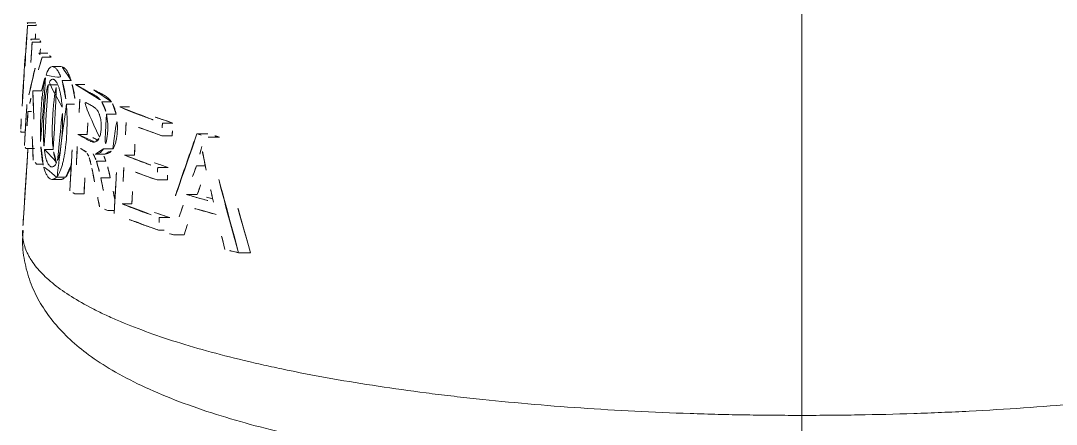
# Model space of a CAD drawing. Extents: x 16296675150 to 16296675606, y -37409617853 to -37409617519.
# Drawn here: x 16296675444.15 to 16296675462.16, y -37409617726.51 to -37409617719.5 of the extents above; entities that cross this region are included whole.
import ezdxf

# ---------------------------------------------------------------- set-up
doc = ezdxf.new("R2010")
doc.units = 0
doc.header["$LTSCALE"] = 10
doc.header["$MEASUREMENT"] = 0
doc.linetypes.add('CENTER', pattern=[2, 1.25, -0.25, 0.25, -0.25])
doc.layers.add('1', color=7, linetype='CONTINUOUS')

msp = doc.modelspace()

# ---------------------------------------------------------------- linework, layer by layer
at = {"layer": '1', "color": 7, "linetype": 'Continuous', "lineweight": 18}
for p, q in [((16296675444.41568, -37409617719.531517), (16296675444.265421, -37409617719.531517)), ((16296675444.41794, -37409617719.580833), (16296675444.267651, -37409617719.580833)), ((16296675444.476219, -37409617719.815933), (16296675444.325331, -37409617719.815933)), ((16296675444.49946, -37409617719.867332), (16296675444.34832, -37409617719.867332)), ((16296675444.62081, -37409617720.060387), (16296675444.46837, -37409617720.060387)), ((16296675444.67802, -37409617720.130081), (16296675444.524969, -37409617720.130081)), ((16296675444.857149, -37409617720.294647), (16296675444.7012, -37409617720.294647)), ((16296675445.027281, -37409617720.537117), (16296675444.870239, -37409617720.537117)), ((16296675444.51186, -37409617720.717216), (16296675444.3601, -37409617720.717216)), ((16296675445.26454, -37409617720.603188), (16296675445.10475, -37409617720.603188)), ((16296675445.726721, -37409617720.904243), (16296675445.561081, -37409617720.904243)), ((16296675444.335739, -37409617721.076897), (16296675444.277081, -37409617721.076897)), ((16296675445.086399, -37409617720.94487), (16296675444.943979, -37409617720.94487)), ((16296675446.043079, -37409617720.995567), (16296675445.87322, -37409617720.995567)), ((16296675445.809469, -37409617721.123657), (16296675445.64259, -37409617721.123657)), ((16296675446.796181, -37409617721.276512), (16296675446.615231, -37409617721.276512)), ((16296675444.229259, -37409617721.432129), (16296675444.15361, -37409617721.432129)), ((16296675445.30691, -37409617721.471642), (16296675445.14603, -37409617721.471642)), ((16296675446.785, -37409617721.494843), (16296675446.604059, -37409617721.494843)), ((16296675447.40568, -37409617721.463112), (16296675447.214581, -37409617721.463112)), ((16296675447.60648, -37409617721.518593), (16296675447.411751, -37409617721.518593)), ((16296675444.390221, -37409617721.718643), (16296675444.239019, -37409617721.718643)), ((16296675445.44351, -37409617721.816193), (16296675445.608299, -37409617721.816193)), ((16296675444.53927, -37409617721.988541), (16296675444.4259, -37409617721.988541)), ((16296675445.63238, -37409617721.936539), (16296675445.467171, -37409617721.936539)), ((16296675446.127171, -37409617721.832672), (16296675445.95553, -37409617721.832672)), ((16296675446.712761, -37409617722.047699), (16296675446.532471, -37409617722.047699)), ((16296675447.36043, -37409617722.016632), (16296675447.206091, -37409617722.016632)), ((16296675444.699961, -37409617722.254387), (16296675444.85607, -37409617722.254387)), ((16296675445.708981, -37409617722.225456), (16296675445.542589, -37409617722.225456)), ((16296675446.70187, -37409617722.26461), (16296675446.52158, -37409617722.26461)), ((16296675445.25218, -37409617722.505989), (16296675445.091209, -37409617722.505989)), ((16296675447.221689, -37409617722.517197), (16296675447.032841, -37409617722.517197)), ((16296675446.08424, -37409617722.679939), (16296675445.91254, -37409617722.679939)), ((16296675445.780899, -37409617722.796967), (16296675445.663891, -37409617722.796967)), ((16296675446.741489, -37409617722.918533), (16296675446.560049, -37409617722.918533)), ((16296675446.644541, -37409617723.136864), (16296675446.549311, -37409617723.136864)), ((16296675446.99197, -37409617723.219772), (16296675446.80632, -37409617723.219772)), ((16296675448.146469, -37409617723.528847), (16296675447.93948, -37409617723.528847))]:
    msp.add_line(p, q, dxfattribs=at)
at = {"layer": '1', "color": 7, "linetype": 'Continuous', "lineweight": 13}
for p, q in [((16296675444.78079, -37409617720.613457), (16296675444.62636, -37409617720.613457)), ((16296675444.716261, -37409617721.735718), (16296675444.56179, -37409617721.735718)), ((16296675445.7547, -37409617721.724426), (16296675445.588091, -37409617721.724426)), ((16296675444.93181, -37409617722.21315), (16296675444.7747, -37409617722.21315))]:
    msp.add_line(p, q, dxfattribs=at)
at = {"layer": '1', "color": 1, "linetype": 'CENTER', "lineweight": 13}
msp.add_open_spline([(16296675457.736059, -37409617746.444946), (16296675457.736059, -37409617741.444946), (16296675457.736059, -37409617603.929283)], degree=1, knots=[0, 0, 0.161110227, 1, 1], dxfattribs=at)
at = {"layer": '1', "color": 7, "linetype": 'Continuous', "lineweight": 18}
for points, degree in [([(16296675444.267651, -37409617719.580833), (16296675444.230089, -37409617720.197952), (16296675444.19203, -37409617720.815048), (16296675444.15361, -37409617721.432129)], 3), ([(16296675444.265421, -37409617719.531517), (16296675444.265591, -37409617719.547951), (16296675444.26634, -37409617719.564392), (16296675444.267651, -37409617719.580833)], 3), ([(16296675444.41794, -37409617719.580833), (16296675444.416611, -37409617719.564377), (16296675444.415859, -37409617719.547951), (16296675444.41568, -37409617719.531517)], 3), ([(16296675444.325331, -37409617719.815933), (16296675444.332371, -37409617719.833076), (16296675444.34004, -37409617719.85022), (16296675444.34832, -37409617719.867332)], 3), ([(16296675444.40361, -37409617719.815948), (16296675444.40839, -37409617719.737572), (16296675444.41317, -37409617719.659187), (16296675444.41794, -37409617719.580833)], 3), ([(16296675444.49946, -37409617719.867332), (16296675444.491091, -37409617719.850212), (16296675444.483339, -37409617719.833076), (16296675444.476219, -37409617719.815933)], 3), ([(16296675444.1754, -37409617720.984993), (16296675444.20569, -37409617720.500519), (16296675444.23571, -37409617720.016022), (16296675444.265421, -37409617719.531517)], 3), ([(16296675444.34832, -37409617719.867332), (16296675444.330379, -37409617720.173439), (16296675444.31237, -37409617720.479553), (16296675444.294291, -37409617720.785637)], 3), ([(16296675444.48814, -37409617720.060387), (16296675444.49192, -37409617719.99604), (16296675444.495689, -37409617719.931686), (16296675444.49946, -37409617719.867332)], 3), ([(16296675444.524969, -37409617720.130081), (16296675444.464041, -37409617720.325188), (16296675444.40909, -37409617720.521088), (16296675444.3601, -37409617720.717216)], 3), ([(16296675444.46837, -37409617720.060387), (16296675444.48608, -37409617720.083656), (16296675444.504959, -37409617720.106903), (16296675444.524969, -37409617720.130081)], 3), ([(16296675444.67802, -37409617720.130081), (16296675444.657789, -37409617720.106903), (16296675444.63872, -37409617720.083672), (16296675444.62081, -37409617720.060387)], 3), ([(16296675444.51186, -37409617720.717216), (16296675444.56123, -37409617720.520988), (16296675444.61657, -37409617720.325256), (16296675444.67802, -37409617720.130081)], 3), ([(16296675444.20204, -37409617720.51075), (16296675444.17635, -37409617720.920837)], 1), ([(16296675444.215231, -37409617721.667236), (16296675444.252199, -37409617721.050163), (16296675444.288931, -37409617720.433052), (16296675444.325331, -37409617719.815933)], 3), ([(16296675444.3601, -37409617720.717216), (16296675444.37459, -37409617721.141167), (16296675444.396469, -37409617721.5653), (16296675444.4259, -37409617721.988541)], 3), ([(16296675444.32863, -37409617720.845467), (16296675444.31056, -37409617720.922546), (16296675444.293369, -37409617720.999718), (16296675444.277081, -37409617721.076897)], 3), ([(16296675444.518061, -37409617720.882874), (16296675444.515869, -37409617720.827667), (16296675444.5138, -37409617720.772453), (16296675444.51186, -37409617720.717216)], 3), ([(16296675445.178711, -37409617720.859283), (16296675445.16778, -37409617721.0634), (16296675445.156891, -37409617721.267517), (16296675445.14603, -37409617721.471642)], 3), ([(16296675444.15037, -37409617721.379341), (16296675444.15834, -37409617721.226486), (16296675444.167101, -37409617721.073669), (16296675444.17667, -37409617720.920853)], 3), ([(16296675444.277081, -37409617721.076897), (16296675444.26442, -37409617721.290817), (16296675444.25173, -37409617721.50473), (16296675444.239019, -37409617721.718643)], 3), ([(16296675446.796181, -37409617721.276512), (16296675446.522949, -37409617721.185867), (16296675446.27195, -37409617721.092216), (16296675446.043079, -37409617720.995567)], 3), ([(16296675444.368971, -37409617721.920639), (16296675444.35058, -37409617721.562523), (16296675444.33717, -37409617721.203941), (16296675444.32863, -37409617720.845467)], 3), ([(16296675445.00568, -37409617722.454491), (16296675445.03849, -37409617721.837379), (16296675445.071489, -37409617721.220284), (16296675445.10475, -37409617720.603188)], 3), ([(16296675445.30691, -37409617721.471642), (16296675445.31617, -37409617721.297363), (16296675445.32546, -37409617721.123077), (16296675445.33477, -37409617720.948799)], 3), ([(16296675445.98468, -37409617721.265297), (16296675445.974911, -37409617721.454422), (16296675445.965191, -37409617721.643547), (16296675445.95553, -37409617721.832672)], 3), ([(16296675446.615231, -37409617721.276512), (16296675446.6115, -37409617721.349289), (16296675446.607771, -37409617721.422073), (16296675446.604059, -37409617721.494843)], 3), ([(16296675444.15361, -37409617721.432129), (16296675444.15188, -37409617721.414543), (16296675444.150801, -37409617721.396927), (16296675444.15037, -37409617721.379341)], 3), ([(16296675446.785, -37409617721.494843), (16296675446.788719, -37409617721.422073), (16296675446.79244, -37409617721.349289), (16296675446.796181, -37409617721.276512)], 3), ([(16296675445.77836, -37409617722.846878), (16296675445.809521, -37409617722.229752), (16296675445.841089, -37409617721.612648), (16296675445.87322, -37409617720.995567)], 3), ([(16296675446.127171, -37409617721.832672), (16296675446.135719, -37409617721.665207), (16296675446.14431, -37409617721.497749), (16296675446.152941, -37409617721.330299)], 3), ([(16296675447.214581, -37409617721.463112), (16296675447.27927, -37409617721.48175), (16296675447.34503, -37409617721.500252), (16296675447.411751, -37409617721.518593)], 3), ([(16296675447.60648, -37409617721.518593), (16296675447.53858, -37409617721.500267), (16296675447.471649, -37409617721.481781), (16296675447.40568, -37409617721.463112)], 3), ([(16296675444.276541, -37409617721.718513), (16296675444.231421, -37409617722.426643), (16296675444.18466, -37409617723.135277)], 2), ([(16296675444.239019, -37409617721.718643), (16296675444.230471, -37409617721.701523), (16296675444.22254, -37409617721.68438), (16296675444.215231, -37409617721.667236)], 3), ([(16296675445.134741, -37409617721.683823), (16296675445.12019, -37409617721.95787), (16296675445.10568, -37409617722.231934), (16296675445.091209, -37409617722.505989)], 3), ([(16296675447.2978, -37409617721.684303), (16296675447.273569, -37409617721.800377), (16296675447.24258, -37409617721.911453), (16296675447.206091, -37409617722.016632)], 3), ([(16296675444.4259, -37409617721.988541), (16296675444.40584, -37409617721.965973), (16296675444.38685, -37409617721.943314), (16296675444.368971, -37409617721.920639)], 3), ([(16296675446.712761, -37409617722.047699), (16296675446.504551, -37409617721.977814), (16296675446.30938, -37409617721.906143), (16296675446.127171, -37409617721.832672)], 3), ([(16296675445.25218, -37409617722.505989), (16296675445.264919, -37409617722.264137), (16296675445.2777, -37409617722.022293), (16296675445.29052, -37409617721.780449)], 3), ([(16296675445.94446, -37409617722.049583), (16296675445.933769, -37409617722.259697), (16296675445.92313, -37409617722.469818), (16296675445.91254, -37409617722.679939)], 3), ([(16296675446.532471, -37409617722.047699), (16296675446.52883, -37409617722.120003), (16296675446.5252, -37409617722.192307), (16296675446.52158, -37409617722.26461)], 3), ([(16296675446.70187, -37409617722.26461), (16296675446.70549, -37409617722.192307), (16296675446.70912, -37409617722.120003), (16296675446.712761, -37409617722.047699)], 3), ([(16296675447.206091, -37409617722.016632), (16296675447.147461, -37409617722.183273), (16296675447.089729, -37409617722.350143), (16296675447.032841, -37409617722.517197)], 3), ([(16296675445.542589, -37409617722.225456), (16296675445.581499, -37409617722.416206), (16296675445.621941, -37409617722.606796), (16296675445.663891, -37409617722.796967)], 3), ([(16296675445.789671, -37409617722.604347), (16296675445.762091, -37409617722.478188), (16296675445.735201, -37409617722.351891), (16296675445.708981, -37409617722.225456)], 3), ([(16296675446.08424, -37409617722.679939), (16296675446.093719, -37409617722.491547), (16296675446.103239, -37409617722.303146), (16296675446.11281, -37409617722.114761)], 3), ([(16296675447.221689, -37409617722.517197), (16296675447.27183, -37409617722.37207), (16296675447.32263, -37409617722.227097), (16296675447.374121, -37409617722.082314)], 3), ([(16296675447.50164, -37409617722.648933), (16296675447.45929, -37409617722.464653), (16296675447.417839, -37409617722.280128), (16296675447.377279, -37409617722.095459)], 3), ([(16296675448.146469, -37409617723.528847), (16296675447.951521, -37409617722.862709), (16296675447.772141, -37409617722.192459), (16296675447.60648, -37409617721.518593)], 3), ([(16296675445.091209, -37409617722.505989), (16296675445.06204, -37409617722.488876), (16296675445.03352, -37409617722.47171), (16296675445.00568, -37409617722.454491)], 3), ([(16296675445.52301, -37409617722.732353), (16296675445.49334, -37409617722.587044), (16296675445.464531, -37409617722.441544), (16296675445.436581, -37409617722.295914)], 3), ([(16296675446.973431, -37409617722.701782), (16296675446.91691, -37409617722.874252), (16296675446.861219, -37409617723.046921), (16296675446.80632, -37409617723.219772)], 3), ([(16296675447.4844, -37409617722.591537), (16296675447.39513, -37409617722.56707), (16296675447.30757, -37409617722.542297), (16296675447.221689, -37409617722.517197)], 3), ([(16296675445.663891, -37409617722.796967), (16296675445.615841, -37409617722.775551), (16296675445.56883, -37409617722.75399), (16296675445.52301, -37409617722.732353)], 3), ([(16296675446.741489, -37409617722.918533), (16296675446.506399, -37409617722.841232), (16296675446.28734, -37409617722.761703), (16296675446.08424, -37409617722.679939)], 3), ([(16296675446.560049, -37409617722.918533), (16296675446.556471, -37409617722.99131), (16296675446.552879, -37409617723.064087), (16296675446.549311, -37409617723.136864)], 3), ([(16296675446.99197, -37409617723.219772), (16296675447.042311, -37409617723.063423), (16296675447.093321, -37409617722.907227), (16296675447.14502, -37409617722.751213)], 3), ([(16296675447.70104, -37409617723.470291), (16296675447.650209, -37409617723.268578), (16296675447.60055, -37409617723.066498), (16296675447.552059, -37409617722.86422)], 3), ([(16296675446.80632, -37409617723.219772), (16296675446.7484, -37409617723.201714), (16296675446.69133, -37409617723.183517), (16296675446.635151, -37409617723.165199)], 3)]:
    msp.add_open_spline(points, degree=degree, dxfattribs=at)
for points, knots in [([(16296675444.229441, -37409617720.110046), (16296675444.22834, -37409617720.125282), (16296675444.227261, -37409617720.140518), (16296675444.206631, -37409617720.432114), (16296675444.189699, -37409617720.708527), (16296675444.1754, -37409617720.984993)], [0, 0, 0, 0, 0.052245482, 0.052245482, 1, 1, 1, 1]), ([(16296675444.294291, -37409617720.785637), (16296675444.31918, -37409617720.66452), (16296675444.346121, -37409617720.54348), (16296675444.40416, -37409617720.301598), (16296675444.43523, -37409617720.18087), (16296675444.46837, -37409617720.060387)], [0, 0, 0, 0, 0.5, 0.5, 1, 1, 1, 1]), ([(16296675444.59226, -37409617720.444267), (16296675444.601179, -37409617720.416138), (16296675444.61064, -37409617720.391251), (16296675444.62331, -37409617720.364906), (16296675444.625879, -37409617720.359894), (16296675444.63113, -37409617720.350327), (16296675444.633801, -37409617720.345787), (16296675444.641859, -37409617720.333107), (16296675444.658279, -37409617720.311234), (16296675444.67564, -37409617720.299683), (16296675444.693701, -37409617720.294807), (16296675444.699829, -37409617720.294296), (16296675444.712179, -37409617720.295433), (16296675444.71841, -37409617720.297073), (16296675444.730949, -37409617720.302269), (16296675444.737221, -37409617720.305817), (16296675444.749769, -37409617720.314598), (16296675444.75606, -37409617720.319794), (16296675444.774929, -37409617720.338043), (16296675444.787531, -37409617720.353783), (16296675444.8064, -37409617720.383774), (16296675444.812599, -37409617720.394707), (16296675444.82476, -37409617720.418358), (16296675444.842661, -37409617720.456543), (16296675444.85951, -37409617720.502769), (16296675444.870239, -37409617720.537117)], [0, 0, 0, 0, 0.125, 0.125, 0.15625, 0.15625, 0.1875, 0.1875, 0.25, 0.375, 0.375, 0.4375, 0.4375, 0.5, 0.5, 0.5625, 0.5625, 0.625, 0.625, 0.75, 0.75, 0.8125, 0.8125, 0.875, 1, 1, 1, 1]), ([(16296675445.027281, -37409617720.537117), (16296675445.016359, -37409617720.502617), (16296675444.999229, -37409617720.45623), (16296675444.97801, -37409617720.411613), (16296675444.96866, -37409617720.394539), (16296675444.96237, -37409617720.383614), (16296675444.9592, -37409617720.378357), (16296675444.94331, -37409617720.353493), (16296675444.930559, -37409617720.337769), (16296675444.911409, -37409617720.319542), (16296675444.90502, -37409617720.314346), (16296675444.89226, -37409617720.305588), (16296675444.88586, -37409617720.302048), (16296675444.87171, -37409617720.296333), (16296675444.863979, -37409617720.294678), (16296675444.856359, -37409617720.294647)], [0, 0, 0, 0, 0.216344903, 0.324517355, 0.378603581, 0.378603581, 0.432689806, 0.432689806, 0.64903471, 0.64903471, 0.757207161, 0.757207161, 0.865379613, 0.865379613, 1, 1, 1, 1]), ([(16296675444.496531, -37409617721.598549), (16296675444.495541, -37409617721.57209), (16296675444.49477, -37409617721.545441), (16296675444.49367, -37409617721.491859), (16296675444.49267, -37409617721.411583), (16296675444.493561, -37409617721.331589), (16296675444.495649, -37409617721.251778), (16296675444.49655, -37409617721.225197), (16296675444.49873, -37409617721.172119), (16296675444.50001, -37409617721.145576), (16296675444.50293, -37409617721.093246), (16296675444.504511, -37409617721.067284), (16296675444.50791, -37409617721.015717), (16296675444.509729, -37409617720.990128), (16296675444.515619, -37409617720.914009), (16296675444.520081, -37409617720.864143), (16296675444.52656, -37409617720.803177), (16296675444.527901, -37409617720.791054), (16296675444.530649, -37409617720.767113), (16296675444.53491, -37409617720.731628), (16296675444.539551, -37409617720.697456), (16296675444.549379, -37409617720.631027), (16296675444.55666, -37409617720.589256), (16296675444.568979, -37409617720.531029), (16296675444.57332, -37409617720.512321), (16296675444.5825, -37409617720.476692), (16296675444.58728, -37409617720.459953), (16296675444.59226, -37409617720.444267)], [0, 0, 0, 0, 0.0625, 0.0625, 0.125, 0.25, 0.25, 0.3125, 0.3125, 0.375, 0.375, 0.4375, 0.4375, 0.5, 0.5, 0.625, 0.625, 0.65625, 0.65625, 0.6875, 0.75, 0.75, 0.875, 0.875, 0.9375, 0.9375, 1, 1, 1, 1]), ([(16296675444.872669, -37409617720.99942), (16296675444.86923, -37409617720.95108), (16296675444.864491, -37409617720.904343), (16296675444.85663, -37409617720.848351), (16296675444.854971, -37409617720.837273), (16296675444.851431, -37409617720.815376), (16296675444.84955, -37409617720.80452), (16296675444.84366, -37409617720.77272), (16296675444.83942, -37409617720.752571), (16296675444.83032, -37409617720.714302), (16296675444.82547, -37409617720.696182), (16296675444.81778, -37409617720.670479), (16296675444.81514, -37409617720.662163), (16296675444.809719, -37409617720.646049), (16296675444.806931, -37409617720.638237), (16296675444.79283, -37409617720.601189), (16296675444.780899, -37409617720.577316), (16296675444.765301, -37409617720.554329), (16296675444.762131, -37409617720.550056), (16296675444.75581, -37409617720.542297), (16296675444.75264, -37409617720.538788), (16296675444.743139, -37409617720.529297), (16296675444.736811, -37409617720.524307), (16296675444.72731, -37409617720.518799), (16296675444.72414, -37409617720.517303), (16296675444.7178, -37409617720.515022), (16296675444.714621, -37409617720.514236), (16296675444.70517, -37409617720.513062), (16296675444.692801, -37409617720.514542), (16296675444.6779, -37409617720.524094), (16296675444.669189, -37409617720.533279), (16296675444.663429, -37409617720.540176), (16296675444.66057, -37409617720.544037), (16296675444.646561, -37409617720.564934), (16296675444.63616, -37409617720.587029), (16296675444.62636, -37409617720.613457)], [0, 0, 0, 0, 0.125, 0.125, 0.15625, 0.15625, 0.1875, 0.1875, 0.25, 0.25, 0.3125, 0.3125, 0.34375, 0.34375, 0.375, 0.375, 0.5, 0.5, 0.53125, 0.53125, 0.5625, 0.5625, 0.625, 0.625, 0.65625, 0.65625, 0.6875, 0.6875, 0.75, 0.8125, 0.84375, 0.84375, 0.875, 0.875, 1, 1, 1, 1]), ([(16296675444.870239, -37409617720.537117), (16296675444.874531, -37409617720.550926), (16296675444.878719, -37409617720.565247), (16296675444.88682, -37409617720.594757), (16296675444.89073, -37409617720.609978), (16296675444.898279, -37409617720.641327), (16296675444.901911, -37409617720.657509), (16296675444.90884, -37409617720.690552), (16296675444.91213, -37409617720.707451), (16296675444.918369, -37409617720.741966), (16296675444.92132, -37409617720.759644), (16296675444.92684, -37409617720.795464), (16296675444.929411, -37409617720.813606), (16296675444.936581, -37409617720.868767), (16296675444.94063, -37409617720.906578), (16296675444.943979, -37409617720.94487)], [0, 0, 0, 0, 0.125, 0.125, 0.25, 0.25, 0.375, 0.375, 0.5, 0.5, 0.625, 0.625, 0.75, 0.75, 1, 1, 1, 1]), ([(16296675444.62636, -37409617720.613457), (16296675444.623791, -37409617720.62043), (16296675444.6213, -37409617720.627869), (16296675444.616461, -37409617720.643639), (16296675444.614111, -37409617720.652008), (16296675444.60733, -37409617720.678146), (16296675444.60321, -37409617720.69677), (16296675444.59177, -37409617720.755524), (16296675444.585369, -37409617720.798447), (16296675444.57695, -37409617720.866699), (16296675444.57435, -37409617720.890083), (16296675444.56954, -37409617720.937431), (16296675444.567329, -37409617720.961479), (16296675444.56114, -37409617721.034348), (16296675444.557671, -37409617721.083557), (16296675444.553129, -37409617721.158073), (16296675444.55171, -37409617721.183006), (16296675444.549231, -37409617721.233223), (16296675444.548161, -37409617721.258499), (16296675444.54641, -37409617721.309464), (16296675444.54574, -37409617721.335129), (16296675444.54487, -37409617721.386963), (16296675444.54468, -37409617721.412811), (16296675444.54495, -37409617721.489807), (16296675444.54624, -37409617721.540573), (16296675444.54966, -37409617721.603058), (16296675444.55043, -37409617721.615509), (16296675444.552179, -37409617721.640297), (16296675444.55316, -37409617721.652702), (16296675444.55637, -37409617721.68927), (16296675444.558889, -37409617721.712883), (16296675444.56179, -37409617721.735718)], [0, 0, 0, 0, 0.03125, 0.03125, 0.0625, 0.0625, 0.125, 0.125, 0.25, 0.25, 0.3125, 0.3125, 0.375, 0.375, 0.5, 0.5, 0.5625, 0.5625, 0.625, 0.625, 0.6875, 0.6875, 0.75, 0.75, 0.875, 0.875, 0.90625, 0.90625, 0.9375, 0.9375, 1, 1, 1, 1]), ([(16296675444.716261, -37409617721.735718), (16296675444.710329, -37409617721.689743), (16296675444.70611, -37409617721.641762), (16296675444.701891, -37409617721.567169), (16296675444.70084, -37409617721.54187), (16296675444.699751, -37409617721.503304), (16296675444.699471, -37409617721.490372), (16296675444.69906, -37409617721.464607), (16296675444.698931, -37409617721.451759), (16296675444.69865, -37409617721.387581), (16296675444.699551, -37409617721.336517), (16296675444.70211, -37409617721.260277), (16296675444.703171, -37409617721.234917), (16296675444.70565, -37409617721.184303), (16296675444.707069, -37409617721.159233), (16296675444.711611, -37409617721.084488), (16296675444.71508, -37409617721.035339), (16296675444.723261, -37409617720.938927), (16296675444.727949, -37409617720.891663), (16296675444.736429, -37409617720.822906), (16296675444.739479, -37409617720.800507), (16296675444.74608, -37409617720.757431), (16296675444.74963, -37409617720.736687), (16296675444.75543, -37409617720.707008), (16296675444.75745, -37409617720.697357), (16296675444.76166, -37409617720.678596), (16296675444.763861, -37409617720.669487), (16296675444.770691, -37409617720.643379), (16296675444.775551, -37409617720.627533), (16296675444.78079, -37409617720.613457)], [0, 0, 0, 0, 0.125, 0.125, 0.1875, 0.1875, 0.21875, 0.21875, 0.25, 0.25, 0.375, 0.375, 0.4375, 0.4375, 0.5, 0.5, 0.625, 0.625, 0.75, 0.75, 0.8125, 0.8125, 0.875, 0.875, 0.90625, 0.90625, 0.9375, 0.9375, 1, 1, 1, 1]), ([(16296675445.091921, -37409617720.848923), (16296675445.0912, -37409617720.84317), (16296675445.09046, -37409617720.837433), (16296675445.08481, -37409617720.794731), (16296675445.079189, -37409617720.75882), (16296675445.069639, -37409617720.706863), (16296675445.06628, -37409617720.689903), (16296675445.059271, -37409617720.656952), (16296675445.04829, -37409617720.608887), (16296675445.035999, -37409617720.564796), (16296675445.027281, -37409617720.537117)], [0, 0, 0, 0, 0.048996688, 0.048996688, 0.365997792, 0.365997792, 0.524498344, 0.524498344, 0.682998896, 1, 1, 1, 1]), ([(16296675445.10475, -37409617720.603188), (16296675445.17347, -37409617720.646004), (16296675445.24629, -37409617720.688469), (16296675445.34243, -37409617720.741096), (16296675445.361919, -37409617720.751587), (16296675445.386589, -37409617720.764687), (16296675445.391541, -37409617720.767311), (16296675445.40148, -37409617720.772537), (16296675445.40646, -37409617720.775131), (16296675445.42145, -37409617720.783127), (16296675445.43148, -37409617720.788841), (16296675445.45163, -37409617720.801239), (16296675445.46175, -37409617720.80793), (16296675445.482, -37409617720.822533), (16296675445.49209, -37409617720.830429), (16296675445.512159, -37409617720.847816), (16296675445.522141, -37409617720.857323), (16296675445.541849, -37409617720.878647), (16296675445.55158, -37409617720.890457), (16296675445.561081, -37409617720.904243)], [0, 0, 0, 0, 0.5, 0.5, 0.625, 0.625, 0.65625, 0.65625, 0.6875, 0.6875, 0.75, 0.75, 0.8125, 0.8125, 0.875, 0.875, 0.9375, 0.9375, 1, 1, 1, 1]), ([(16296675445.726721, -37409617720.904243), (16296675445.716801, -37409617720.890038), (16296675445.70673, -37409617720.878067), (16296675445.686501, -37409617720.856583), (16296675445.67634, -37409617720.847092), (16296675445.6458, -37409617720.821121), (16296675445.625401, -37409617720.807037), (16296675445.59495, -37409617720.788597), (16296675445.58481, -37409617720.782913), (16296675445.56966, -37409617720.774933), (16296675445.564619, -37409617720.772346), (16296675445.554581, -37409617720.767128), (16296675445.529551, -37409617720.754059), (16296675445.504919, -37409617720.740952), (16296675445.40769, -37409617720.688393), (16296675445.33403, -37409617720.645973), (16296675445.26454, -37409617720.603188)], [0, 0, 0, 0, 0.0625, 0.0625, 0.125, 0.125, 0.25, 0.25, 0.3125, 0.3125, 0.34375, 0.34375, 0.375, 0.5, 0.5, 1, 1, 1, 1]), ([(16296675445.52037, -37409617721.521622), (16296675445.528, -37409617721.501907), (16296675445.53437, -37409617721.480103), (16296675445.5418, -37409617721.443916), (16296675445.54393, -37409617721.431198), (16296675445.54734, -37409617721.405296), (16296675445.548651, -37409617721.392067), (16296675445.55052, -37409617721.365097), (16296675445.5511, -37409617721.351357), (16296675445.551531, -37409617721.323372), (16296675445.551371, -37409617721.309387), (16296675445.55019, -37409617721.281563), (16296675445.54867, -37409617721.26075), (16296675445.546129, -37409617721.240059), (16296675445.544189, -37409617721.226303), (16296675445.5431, -37409617721.219429), (16296675445.539539, -37409617721.199303), (16296675445.53676, -37409617721.18634), (16296675445.53046, -37409617721.161293), (16296675445.526939, -37409617721.149162), (16296675445.52117, -37409617721.13166), (16296675445.51919, -37409617721.125977), (16296675445.51506, -37409617721.115089), (16296675445.50864, -37409617721.099373), (16296675445.50157, -37409617721.085373), (16296675445.49416, -37409617721.072357), (16296675445.491619, -37409617721.068176), (16296675445.486521, -37409617721.060242), (16296675445.478781, -37409617721.048897), (16296675445.47084, -37409617721.039062), (16296675445.4601, -37409617721.027023), (16296675445.45467, -37409617721.021523), (16296675445.443689, -37409617721.011429), (16296675445.438129, -37409617721.006821), (16296675445.42705, -37409617720.998428), (16296675445.421511, -37409617720.994637), (16296675445.410431, -37409617720.987701), (16296675445.4049, -37409617720.984596), (16296675445.388321, -37409617720.975929), (16296675445.355391, -37409617720.958572), (16296675445.32317, -37409617720.941147), (16296675445.259661, -37409617720.906197), (16296675445.218559, -37409617720.882797), (16296675445.178711, -37409617720.859283)], [0, 0, 0, 0, 0.0625, 0.0625, 0.09375, 0.09375, 0.125, 0.125, 0.15625, 0.15625, 0.1875, 0.1875, 0.21875, 0.234375, 0.234375, 0.25, 0.25, 0.28125, 0.28125, 0.3125, 0.3125, 0.328125, 0.328125, 0.34375, 0.375, 0.375, 0.390625, 0.390625, 0.40625, 0.4375, 0.4375, 0.46875, 0.46875, 0.5, 0.5, 0.53125, 0.53125, 0.5625, 0.5625, 0.625, 0.75, 0.75, 1, 1, 1, 1]), ([(16296675445.561081, -37409617720.904243), (16296675445.569901, -37409617720.917107), (16296675445.578409, -37409617720.931602), (16296675445.59437, -37409617720.963501), (16296675445.60191, -37409617720.981056), (16296675445.61224, -37409617721.00914), (16296675445.61553, -37409617721.018799), (16296675445.621811, -37409617721.038696), (16296675445.6248, -37409617721.048912), (16296675445.63323, -37409617721.08004), (16296675445.638189, -37409617721.101532), (16296675445.64259, -37409617721.123657)], [0, 0, 0, 0, 0.25, 0.25, 0.5, 0.5, 0.625, 0.625, 0.75, 0.75, 1, 1, 1, 1]), ([(16296675445.809469, -37409617721.123657), (16296675445.80497, -37409617721.101402), (16296675445.799879, -37409617721.079773), (16296675445.788361, -37409617721.037979), (16296675445.781969, -37409617721.018044), (16296675445.767879, -37409617720.980431), (16296675445.760309, -37409617720.963097), (16296675445.744221, -37409617720.931473), (16296675445.735689, -37409617720.917137), (16296675445.726721, -37409617720.904243)], [0, 0, 0, 0, 0.25, 0.25, 0.5, 0.5, 0.75, 0.75, 1, 1, 1, 1]), ([(16296675444.943979, -37409617720.94487), (16296675444.94948, -37409617721.00766), (16296675444.953119, -37409617721.070877), (16296675444.955999, -37409617721.166237), (16296675444.956791, -37409617721.214073), (16296675444.956671, -37409617721.262077), (16296675444.95639, -37409617721.294144), (16296675444.95615, -37409617721.310211), (16296675444.955139, -37409617721.358093), (16296675444.9541, -37409617721.389687), (16296675444.951349, -37409617721.452362), (16296675444.94965, -37409617721.483437), (16296675444.943541, -37409617721.575829), (16296675444.93811, -37409617721.636307), (16296675444.927469, -37409617721.724991), (16296675444.923519, -37409617721.754089), (16296675444.914881, -37409617721.810478), (16296675444.905491, -37409617721.865189), (16296675444.894621, -37409617721.916473), (16296675444.88302, -37409617721.966003), (16296675444.873751, -37409617722.001808), (16296675444.86351, -37409617722.035271), (16296675444.856449, -37409617722.057007), (16296675444.852831, -37409617722.06752), (16296675444.841761, -37409617722.097771), (16296675444.826389, -37409617722.13485), (16296675444.80979, -37409617722.165154), (16296675444.7969, -37409617722.185226), (16296675444.792509, -37409617722.191498), (16296675444.783661, -37409617722.203056), (16296675444.7792, -37409617722.208344), (16296675444.7747, -37409617722.21315)], [0, 0, 0, 0, 0.125, 0.125, 0.1875, 0.21875, 0.21875, 0.25, 0.25, 0.3125, 0.3125, 0.375, 0.375, 0.5, 0.5, 0.5625, 0.5625, 0.625, 0.6875, 0.6875, 0.75, 0.78125, 0.78125, 0.8125, 0.8125, 0.875, 0.9375, 0.9375, 0.96875, 0.96875, 1, 1, 1, 1]), ([(16296675444.791691, -37409617721.924187), (16296675444.796659, -37409617721.911507), (16296675444.801439, -37409617721.897842), (16296675444.81044, -37409617721.869141), (16296675444.81469, -37409617721.85405), (16296675444.826731, -37409617721.806763), (16296675444.83382, -37409617721.772537), (16296675444.841631, -37409617721.726913), (16296675444.843149, -37409617721.717644), (16296675444.846041, -37409617721.698967), (16296675444.847429, -37409617721.689583), (16296675444.85144, -37409617721.661148), (16296675444.853889, -37409617721.641922), (16296675444.860649, -37409617721.583504), (16296675444.864389, -37409617721.543556), (16296675444.86908, -37409617721.482521), (16296675444.870489, -37409617721.461983), (16296675444.87303, -37409617721.420547), (16296675444.87417, -37409617721.399658), (16296675444.876141, -37409617721.357727), (16296675444.87697, -37409617721.336617), (16296675444.87829, -37409617721.294357), (16296675444.87878, -37409617721.273247), (16296675444.879681, -37409617721.209938), (16296675444.879539, -37409617721.167763), (16296675444.877501, -37409617721.083519), (16296675444.87561, -37409617721.041443), (16296675444.872669, -37409617720.99942)], [0, 0, 0, 0, 0.0625, 0.0625, 0.125, 0.125, 0.25, 0.25, 0.28125, 0.28125, 0.3125, 0.3125, 0.375, 0.375, 0.5, 0.5, 0.5625, 0.5625, 0.625, 0.625, 0.6875, 0.6875, 0.75, 0.75, 0.875, 0.875, 1, 1, 1, 1]), ([(16296675445.87322, -37409617720.995567), (16296675445.985531, -37409617721.043671), (16296675446.1036, -37409617721.091179), (16296675446.25848, -37409617721.149834), (16296675446.289829, -37409617721.161522), (16296675446.353161, -37409617721.184799), (16296675446.449129, -37409617721.219566), (16296675446.548019, -37409617721.25386), (16296675446.615231, -37409617721.276512)], [0, 0, 0, 0, 0.5, 0.5, 0.625, 0.625, 0.75, 1, 1, 1, 1]), ([(16296675445.64259, -37409617721.123657), (16296675445.652981, -37409617721.176804), (16296675445.659821, -37409617721.231483), (16296675445.66354, -37409617721.301857), (16296675445.664049, -37409617721.316093), (16296675445.66456, -37409617721.344521), (16296675445.66457, -37409617721.358627), (16296675445.66391, -37409617721.400688), (16296675445.66258, -37409617721.428368), (16296675445.659229, -37409617721.46933), (16296675445.65789, -37409617721.482811), (16296675445.65473, -37409617721.509216), (16296675445.64929, -37409617721.548073), (16296675445.641609, -37409617721.584534), (16296675445.622999, -37409617721.653893), (16296675445.606979, -37409617721.692528), (16296675445.588091, -37409617721.724426)], [0, 0, 0, 0, 0.25, 0.25, 0.3125, 0.3125, 0.375, 0.375, 0.5, 0.5, 0.5625, 0.5625, 0.625, 0.75, 0.75, 1, 1, 1, 1]), ([(16296675445.7547, -37409617721.724426), (16296675445.764219, -37409617721.708542), (16296675445.77301, -37409617721.690987), (16296675445.78499, -37409617721.661972), (16296675445.78878, -37409617721.651848), (16296675445.795931, -37409617721.630661), (16296675445.799311, -37409617721.619553), (16296675445.808689, -37409617721.585083), (16296675445.81385, -37409617721.56089), (16296675445.820101, -37409617721.522957), (16296675445.821939, -37409617721.51004), (16296675445.82514, -37409617721.483688), (16296675445.8265, -37409617721.4702), (16296675445.82988, -37409617721.429443), (16296675445.831221, -37409617721.401909), (16296675445.8319, -37409617721.360107), (16296675445.8319, -37409617721.346077), (16296675445.8314, -37409617721.317848), (16296675445.8309, -37409617721.303574), (16296675445.827141, -37409617721.232758), (16296675445.820169, -37409617721.177528), (16296675445.809469, -37409617721.123657)], [0, 0, 0, 0, 0.125, 0.125, 0.1875, 0.1875, 0.25, 0.25, 0.375, 0.375, 0.4375, 0.4375, 0.5, 0.5, 0.625, 0.625, 0.6875, 0.6875, 0.75, 0.75, 1, 1, 1, 1]), ([(16296675446.604059, -37409617721.494843), (16296675446.548861, -37409617721.476242), (16296675446.49452, -37409617721.457497), (16296675446.38759, -37409617721.419724), (16296675446.334961, -37409617721.400688), (16296675446.179939, -37409617721.343231), (16296675446.08041, -37409617721.304482), (16296675445.98468, -37409617721.265297)], [0, 0, 0, 0, 0.25, 0.25, 0.5, 0.5, 1, 1, 1, 1]), ([(16296675444.543171, -37409617722.008842), (16296675444.536739, -37409617721.980629), (16296675444.53092, -37409617721.950684), (16296675444.520519, -37409617721.887032), (16296675444.515989, -37409617721.853638), (16296675444.51017, -37409617721.801369), (16296675444.5084, -37409617721.783607), (16296675444.50519, -37409617721.747726), (16296675444.500879, -37409617721.69326), (16296675444.49794, -37409617721.636887), (16296675444.496531, -37409617721.598549)], [0, 0, 0, 0, 0.25, 0.25, 0.5, 0.5, 0.625, 0.625, 0.75, 1, 1, 1, 1]), ([(16296675445.14603, -37409617721.471642), (16296675445.193741, -37409617721.499741), (16296675445.243231, -37409617721.527687), (16296675445.30732, -37409617721.562408), (16296675445.32025, -37409617721.569344), (16296675445.339809, -37409617721.579727), (16296675445.346359, -37409617721.583267), (16296675445.35952, -37409617721.589737), (16296675445.36614, -37409617721.592697), (16296675445.37945, -37409617721.597954), (16296675445.386141, -37409617721.600227), (16296675445.399611, -37409617721.603951), (16296675445.40638, -37409617721.605377), (16296675445.41987, -37409617721.607079), (16296675445.426611, -37409617721.607353), (16296675445.44005, -37409617721.606361), (16296675445.446739, -37409617721.605103), (16296675445.4534, -37409617721.602692)], [0, 0, 0, 0, 0.5, 0.5, 0.625, 0.625, 0.6875, 0.6875, 0.75, 0.75, 0.8125, 0.8125, 0.875, 0.875, 0.9375, 0.9375, 1, 1, 1, 1]), ([(16296675445.493641, -37409617721.574753), (16296675445.48138, -37409617721.568314), (16296675445.469219, -37409617721.561867), (16296675445.405279, -37409617721.527657), (16296675445.35519, -37409617721.499733), (16296675445.30691, -37409617721.471642)], [0, 0, 0, 0, 0.188639991, 0.188639991, 1, 1, 1, 1]), ([(16296675445.4534, -37409617721.602692), (16296675445.466221, -37409617721.598137), (16296675445.478531, -37409617721.589783), (16296675445.49575, -37409617721.569527), (16296675445.501209, -37409617721.561546), (16296675445.5114, -37409617721.543213), (16296675445.5161, -37409617721.532913), (16296675445.52037, -37409617721.521622)], [0, 0, 0, 0, 0.5, 0.5, 0.75, 0.75, 1, 1, 1, 1]), ([(16296675447.214581, -37409617721.463112), (16296675447.112921, -37409617721.745422), (16296675447.01395, -37409617722.028503), (16296675446.820921, -37409617722.596024), (16296675446.726891, -37409617722.880348), (16296675446.635151, -37409617723.165199)], [0, 0, 0, 0, 0.5, 0.5, 1, 1, 1, 1]), ([(16296675444.56179, -37409617721.735718), (16296675444.56411, -37409617721.754013), (16296675444.56665, -37409617721.771843), (16296675444.57081, -37409617721.797783), (16296675444.57226, -37409617721.80629), (16296675444.575291, -37409617721.823036), (16296675444.57688, -37409617721.831291), (16296675444.585091, -37409617721.87149), (16296675444.59441, -37409617721.907227), (16296675444.60523, -37409617721.937103), (16296675444.60969, -37409617721.94857), (16296675444.61198, -37409617721.954086), (16296675444.61899, -37409617721.969742), (16296675444.62624, -37409617721.983704), (16296675444.633869, -37409617721.995323), (16296675444.63903, -37409617722.002563), (16296675444.641649, -37409617722.005943), (16296675444.64958, -37409617722.015266), (16296675444.654949, -37409617722.020447), (16296675444.67127, -37409617722.033348), (16296675444.682461, -37409617722.038361), (16296675444.696859, -37409617722.039032), (16296675444.69976, -37409617722.038887), (16296675444.705509, -37409617722.03801), (16296675444.714121, -37409617722.035843), (16296675444.728331, -37409617722.027924), (16296675444.739531, -37409617722.016991), (16296675444.75062, -37409617722.003754), (16296675444.756149, -37409617721.995903), (16296675444.772169, -37409617721.969643), (16296675444.782209, -37409617721.948402), (16296675444.791691, -37409617721.924187)], [0, 0, 0, 0, 0.0625, 0.0625, 0.09375, 0.09375, 0.125, 0.125, 0.25, 0.28125, 0.28125, 0.3125, 0.3125, 0.375, 0.40625, 0.40625, 0.4375, 0.4375, 0.5, 0.5, 0.625, 0.625, 0.65625, 0.65625, 0.6875, 0.75, 0.8125, 0.8125, 0.875, 0.875, 1, 1, 1, 1]), ([(16296675444.77268, -37409617721.96611), (16296675444.76688, -37409617721.954102), (16296675444.76136, -37409617721.940536), (16296675444.753981, -37409617721.919113), (16296675444.751869, -37409617721.912567), (16296675444.747801, -37409617721.899063), (16296675444.74189, -37409617721.878166), (16296675444.733049, -37409617721.840286), (16296675444.726931, -37409617721.806969), (16296675444.72126, -37409617721.772232), (16296675444.718651, -37409617721.754189), (16296675444.716261, -37409617721.735718)], [0, 0, 0, 0, 0.233824763, 0.233824763, 0.329596668, 0.329596668, 0.425368572, 0.616912382, 0.808456191, 0.808456191, 1, 1, 1, 1]), ([(16296675445.291121, -37409617721.781097), (16296675445.28787, -37409617721.777397), (16296675445.284571, -37409617721.7743), (16296675445.277969, -37409617721.768593), (16296675445.274651, -37409617721.766006), (16296675445.264681, -37409617721.75872), (16296675445.25802, -37409617721.754448), (16296675445.244711, -37409617721.746483), (16296675445.238079, -37409617721.742844), (16296675445.224871, -37409617721.735489), (16296675445.2183, -37409617721.731812), (16296675445.185591, -37409617721.713402), (16296675445.15992, -37409617721.698631), (16296675445.134741, -37409617721.683823)], [0, 0, 0, 0, 0.0625, 0.0625, 0.125, 0.125, 0.25, 0.25, 0.375, 0.375, 0.5, 0.5, 1, 1, 1, 1]), ([(16296675445.33256, -37409617721.853813), (16296675445.326281, -37409617721.839172), (16296675445.319691, -37409617721.825447), (16296675445.30587, -37409617721.800873), (16296675445.29862, -37409617721.790001), (16296675445.291121, -37409617721.781097)], [0, 0, 0, 0, 0.5, 0.5, 1, 1, 1, 1]), ([(16296675445.410061, -37409617721.813171), (16296675445.42025, -37409617721.831337), (16296675445.4303, -37409617721.850319), (16296675445.444811, -37409617721.880783), (16296675445.449539, -37409617721.891258), (16296675445.458679, -37409617721.913116), (16296675445.463091, -37409617721.924522), (16296675445.467171, -37409617721.936539)], [0, 0, 0, 0, 0.5, 0.5, 0.75, 0.75, 1, 1, 1, 1]), ([(16296675445.588091, -37409617721.724426), (16296675445.575609, -37409617721.745667), (16296675445.56205, -37409617721.762413), (16296675445.54052, -37409617721.782112), (16296675445.533119, -37409617721.787804), (16296675445.51808, -37409617721.797447), (16296675445.510469, -37409617721.801407), (16296675445.48749, -37409617721.811043), (16296675445.47188, -37409617721.814491), (16296675445.452061, -37409617721.816017), (16296675445.44775, -37409617721.816193), (16296675445.443439, -37409617721.816193)], [0, 0, 0, 0, 0.305023534, 0.305023534, 0.457535301, 0.457535301, 0.610047068, 0.610047068, 0.915070602, 0.915070602, 1, 1, 1, 1]), ([(16296675445.608271, -37409617721.816193), (16296675445.61268, -37409617721.816193), (16296675445.6171, -37409617721.816017), (16296675445.63727, -37409617721.814461), (16296675445.65299, -37409617721.810997), (16296675445.676279, -37409617721.801331), (16296675445.684019, -37409617721.79734), (16296675445.699141, -37409617721.787727), (16296675445.706539, -37409617721.78212), (16296675445.72822, -37409617721.762543), (16296675445.741961, -37409617721.74585), (16296675445.7547, -37409617721.724426)], [0, 0, 0, 0, 0.085555926, 0.085555926, 0.390370617, 0.390370617, 0.542777963, 0.542777963, 0.695185309, 0.695185309, 1, 1, 1, 1]), ([(16296675447.377279, -37409617722.095459), (16296675447.362329, -37409617722.027428), (16296675447.347919, -37409617721.959221), (16296675447.3277, -37409617721.856491), (16296675447.321199, -37409617721.822182), (16296675447.30888, -37409617721.753387), (16296675447.303061, -37409617721.718887), (16296675447.2978, -37409617721.684303)], [0, 0, 0, 0, 0.5, 0.5, 0.75, 0.75, 1, 1, 1, 1]), ([(16296675445.37616, -37409617722.003464), (16296675445.369949, -37409617721.976707), (16296675445.36342, -37409617721.950348), (16296675445.35276, -37409617721.912308), (16296675445.349051, -37409617721.899872), (16296675445.3412, -37409617721.875954), (16296675445.337049, -37409617721.86441), (16296675445.33256, -37409617721.853813)], [0, 0, 0, 0, 0.5, 0.5, 0.75, 0.75, 1, 1, 1, 1]), ([(16296675445.467171, -37409617721.936539), (16296675445.482019, -37409617721.981003), (16296675445.495621, -37409617722.027946), (16296675445.52063, -37409617722.124779), (16296675445.532049, -37409617722.174667), (16296675445.542589, -37409617722.225456)], [0, 0, 0, 0, 0.5, 0.5, 1, 1, 1, 1]), ([(16296675445.63238, -37409617721.936539), (16296675445.62822, -37409617721.9245), (16296675445.62376, -37409617721.913139), (16296675445.614491, -37409617721.891258), (16296675445.60968, -37409617721.880768), (16296675445.594971, -37409617721.850319), (16296675445.58478, -37409617721.831337), (16296675445.57444, -37409617721.813171)], [0, 0, 0, 0, 0.25, 0.25, 0.5, 0.5, 1, 1, 1, 1]), ([(16296675445.708981, -37409617722.225456), (16296675445.698271, -37409617722.174637), (16296675445.686649, -37409617722.124733), (16296675445.661221, -37409617722.027832), (16296675445.647461, -37409617721.981033), (16296675445.63238, -37409617721.936539)], [0, 0, 0, 0, 0.5, 0.5, 1, 1, 1, 1]), ([(16296675445.95553, -37409617721.832672), (16296675446.04513, -37409617721.869308), (16296675446.13805, -37409617721.905571), (16296675446.282431, -37409617721.959389), (16296675446.3314, -37409617721.977226), (16296675446.430799, -37409617722.012657), (16296675446.48126, -37409617722.030243), (16296675446.532471, -37409617722.047699)], [0, 0, 0, 0, 0.5, 0.5, 0.75, 0.75, 1, 1, 1, 1]), ([(16296675447.93948, -37409617723.528847), (16296675447.844351, -37409617723.195953), (16296675447.75293, -37409617722.861816), (16296675447.577101, -37409617722.191422), (16296675447.492741, -37409617721.855392), (16296675447.411751, -37409617721.518593)], [0, 0, 0, 0, 0.5, 0.5, 1, 1, 1, 1]), ([(16296675444.7747, -37409617722.21315), (16296675444.763929, -37409617722.224709), (16296675444.753059, -37409617722.234016), (16296675444.73661, -37409617722.244293), (16296675444.73111, -37409617722.247093), (16296675444.720051, -37409617722.251381), (16296675444.71455, -37409617722.252853), (16296675444.687269, -37409617722.256882), (16296675444.66608, -37409617722.24939), (16296675444.64049, -37409617722.227547), (16296675444.635429, -37409617722.222603), (16296675444.62549, -37409617722.211479), (16296675444.62059, -37409617722.205292), (16296675444.606279, -37409617722.184952), (16296675444.588131, -37409617722.153023), (16296675444.571871, -37409617722.11084), (16296675444.56041, -37409617722.075089), (16296675444.55674, -37409617722.062569), (16296675444.549721, -37409617722.036499), (16296675444.54637, -37409617722.022926), (16296675444.543171, -37409617722.008842)], [0, 0, 0, 0, 0.125, 0.125, 0.1875, 0.1875, 0.25, 0.25, 0.5, 0.5, 0.5625, 0.5625, 0.625, 0.625, 0.75, 0.875, 0.875, 0.9375, 0.9375, 1, 1, 1, 1]), ([(16296675444.93181, -37409617722.21315), (16296675444.949961, -37409617722.193947), (16296675444.96719, -37409617722.167488), (16296675444.987391, -37409617722.125504), (16296675444.991369, -37409617722.116661), (16296675444.99918, -37409617722.098091), (16296675445.003019, -37409617722.088333), (16296675445.014219, -37409617722.058083), (16296675445.021271, -37409617722.036583), (16296675445.029499, -37409617722.008507), (16296675445.031059, -37409617722.003067), (16296675445.032591, -37409617721.997559)], [0, 0, 0, 0, 0.472060043, 0.472060043, 0.590075054, 0.590075054, 0.708090064, 0.708090064, 0.944120086, 0.944120086, 1, 1, 1, 1]), ([(16296675445.436581, -37409617722.295914), (16296675445.426929, -37409617722.246567), (16296675445.4172, -37409617722.19738), (16296675445.40225, -37409617722.124077), (16296675445.397209, -37409617722.099716), (16296675445.38689, -37409617722.051308), (16296675445.381639, -37409617722.027237), (16296675445.37616, -37409617722.003464)], [0, 0, 0, 0, 0.5, 0.5, 0.75, 0.75, 1, 1, 1, 1]), ([(16296675446.52158, -37409617722.26461), (16296675446.47035, -37409617722.247147), (16296675446.41988, -37409617722.229561), (16296675446.320459, -37409617722.194153), (16296675446.271481, -37409617722.1763), (16296675446.12705, -37409617722.122482), (16296675446.0341, -37409617722.08622), (16296675445.94446, -37409617722.049583)], [0, 0, 0, 0, 0.25, 0.25, 0.5, 0.5, 1, 1, 1, 1]), ([(16296675444.855539, -37409617722.254387), (16296675444.85882, -37409617722.254387), (16296675444.873051, -37409617722.253357), (16296675444.88744, -37409617722.247871), (16296675444.90975, -37409617722.234177), (16296675444.92083, -37409617722.224823), (16296675444.93181, -37409617722.21315)], [0, 0, 0, 0, 0.130676735, 0.565338368, 0.565338368, 1, 1, 1, 1]), ([(16296675447.032841, -37409617722.517197), (16296675447.10816, -37409617722.539597), (16296675447.18491, -37409617722.561783), (16296675447.302179, -37409617722.594727), (16296675447.34165, -37409617722.605667), (16296675447.42119, -37409617722.627403), (16296675447.461269, -37409617722.638199), (16296675447.50164, -37409617722.648933)], [0, 0, 0, 0, 0.5, 0.5, 0.75, 0.75, 1, 1, 1, 1]), ([(16296675445.91254, -37409617722.679939), (16296675446.0124, -37409617722.720711), (16296675446.116329, -37409617722.761002), (16296675446.27841, -37409617722.820717), (16296675446.33345, -37409617722.840523), (16296675446.44536, -37409617722.879753), (16296675446.502239, -37409617722.899223), (16296675446.560049, -37409617722.918533)], [0, 0, 0, 0, 0.5, 0.5, 0.75, 0.75, 1, 1, 1, 1]), ([(16296675446.549311, -37409617723.136864), (16296675446.479481, -37409617723.113541), (16296675446.376711, -37409617723.078209), (16296675446.276939, -37409617723.042343), (16296675446.2111, -37409617723.018311), (16296675446.178499, -37409617723.006233), (16296675446.01749, -37409617722.945663), (16296675445.89488, -37409617722.896584), (16296675445.77836, -37409617722.846878)], [0, 0, 0, 0, 0.25, 0.375, 0.375, 0.5, 0.5, 1, 1, 1, 1]), ([(16296675447.552059, -37409617722.86422), (16296675447.50189, -37409617722.851067), (16296675447.45215, -37409617722.837807), (16296675447.35351, -37409617722.81105), (16296675447.30459, -37409617722.797546), (16296675447.159691, -37409617722.756866), (16296675447.06542, -37409617722.729462), (16296675446.973431, -37409617722.701782)], [0, 0, 0, 0, 0.25, 0.25, 0.5, 0.5, 1, 1, 1, 1]), ([(16296675444.19442, -37409617723.140427), (16296675444.185141, -37409617723.221817), (16296675444.174971, -37409617723.430977), (16296675444.227011, -37409617723.767891), (16296675444.34358, -37409617724.128403), (16296675444.5152, -37409617724.459221), (16296675444.739491, -37409617724.768303), (16296675445.012541, -37409617725.051659), (16296675445.34445, -37409617725.32209), (16296675445.75201, -37409617725.586807), (16296675446.24819, -37409617725.845879), (16296675446.82349, -37409617726.090263), (16296675447.45619, -37409617726.312927), (16296675448.128401, -37409617726.512253), (16296675448.83651, -37409617726.690918), (16296675449.57897, -37409617726.85096), (16296675450.35367, -37409617726.993492), (16296675451.15793, -37409617727.119041), (16296675451.985029, -37409617727.227478), (16296675452.83338, -37409617727.318947), (16296675453.702539, -37409617727.39444), (16296675454.59684, -37409617727.454842), (16296675455.51483, -37409617727.500061), (16296675456.45097, -37409617727.52977), (16296675457.398911, -37409617727.543633), (16296675458.35157, -37409617727.541428), (16296675459.301331, -37409617727.523041), (16296675460.24052, -37409617727.488533), (16296675461.16189, -37409617727.43808), (16296675462.058941, -37409617727.371933), (16296675462.925671, -37409617727.290451), (16296675463.756821, -37409617727.193909), (16296675464.55442, -37409617727.082573), (16296675465.322439, -37409617726.956108), (16296675466.06354, -37409617726.813507), (16296675466.774879, -37409617726.654312), (16296675467.452999, -37409617726.477867), (16296675468.095169, -37409617726.282829), (16296675468.699869, -37409617726.066406), (16296675469.267281, -37409617725.823112), (16296675469.77021, -37409617725.55764), (16296675470.191031, -37409617725.276787), (16296675470.53083, -37409617724.987221), (16296675470.80464, -37409617724.680527), (16296675471.01539, -37409617724.359322), (16296675471.171749, -37409617724.017326), (16296675471.267521, -37409617723.648033), (16296675471.302071, -37409617723.348503), (16296675471.283871, -37409617723.178261), (16296675471.278391, -37409617723.140137)], [0, 0, 0, 0, 0.009675545, 0.025061611, 0.04032783, 0.055888937, 0.072287085, 0.090085561, 0.109554213, 0.132153964, 0.157812864, 0.18476512, 0.211025268, 0.236458041, 0.261217079, 0.2854357, 0.309204742, 0.332590782, 0.35565262, 0.378153379, 0.400555383, 0.423132896, 0.445886635, 0.46879805, 0.491831536, 0.514938963, 0.538057504, 0.561119737, 0.584077691, 0.606897319, 0.629563708, 0.652053319, 0.674396272, 0.697082085, 0.720217054, 0.743824548, 0.767929789, 0.792572135, 0.817826019, 0.843828113, 0.870774098, 0.894425203, 0.914256867, 0.932533798, 0.949043011, 0.964526394, 0.979431873, 0.995399602, 1, 1, 1, 1]), ([(16296675447.93948, -37409617723.528847), (16296675447.899139, -37409617723.519203), (16296675447.85907, -37409617723.509483), (16296675447.779591, -37409617723.48996), (16296675447.74016, -37409617723.480164), (16296675447.70104, -37409617723.470291)], [0, 0, 0, 0, 0.5, 0.5, 1, 1, 1, 1])]:
    msp.add_open_spline(points, degree=3, knots=knots, dxfattribs=at)
at = {"layer": '1', "color": 7, "linetype": 'Continuous', "lineweight": 13}
msp.add_open_spline([(16296675444.18494, -37409617723.1362), (16296675444.183491, -37409617723.15728), (16296675444.181021, -37409617723.252357), (16296675444.196911, -37409617723.347633), (16296675444.232441, -37409617723.459091), (16296675444.24712, -37409617723.496277), (16296675444.27346, -37409617723.552147), (16296675444.28297, -37409617723.570793), (16296675444.30336, -37409617723.607948), (16296675444.314251, -37409617723.626488), (16296675444.372129, -37409617723.718964), (16296675444.42942, -37409617723.792236), (16296675444.565479, -37409617723.937447), (16296675444.723, -37409617724.081291), (16296675444.923241, -37409617724.222389), (16296675445.14514, -37409617724.362099), (16296675445.266911, -37409617724.431267), (16296675445.4331, -37409617724.516823), (16296675445.467039, -37409617724.533867), (16296675445.53632, -37409617724.567909), (16296675445.57169, -37409617724.584892), (16296675445.67955, -37409617724.635521), (16296675445.753851, -37409617724.668877), (16296675445.983841, -37409617724.767853), (16296675446.309349, -37409617724.896767), (16296675446.67198, -37409617725.019768), (16296675447.05324, -37409617725.139793), (16296675447.25318, -37409617725.198311), (16296675447.672119, -37409617725.312317), (16296675447.8911, -37409617725.367813), (16296675448.17705, -37409617725.435188), (16296675448.2348, -37409617725.448547), (16296675448.35108, -37409617725.474983), (16296675448.52681, -37409617725.514214), (16296675448.70647, -37409617725.552208), (16296675449.070959, -37409617725.626556), (16296675449.32086, -37409617725.67395), (16296675449.83433, -37409617725.764427), (16296675450.097891, -37409617725.807518), (16296675450.63884, -37409617725.889343), (16296675450.91621, -37409617725.92807), (16296675451.34281, -37409617725.982857), (16296675451.486771, -37409617726.000557), (16296675451.7054, -37409617726.026283), (16296675451.77879, -37409617726.034729), (16296675451.92598, -37409617726.05127), (16296675451.9998, -37409617726.059372), (16296675452.36998, -37409617726.09906), (16296675452.66967, -37409617726.128166), (16296675453.275961, -37409617726.18119), (16296675453.58256, -37409617726.205109), (16296675454.202681, -37409617726.247757), (16296675454.51619, -37409617726.266487), (16296675455.15016, -37409617726.298767), (16296675455.470619, -37409617726.312317), (16296675455.875681, -37409617726.325943), (16296675455.95693, -37409617726.328499), (16296675456.11982, -37409617726.333267), (16296675456.36405, -37409617726.339912), (16296675456.770639, -37409617726.348351), (16296675457.0954, -37409617726.352287), (16296675457.338791, -37409617726.354156), (16296675457.41988, -37409617726.354599), (16296675457.541479, -37409617726.35495), (16296675457.582001, -37409617726.355019), (16296675457.64278, -37409617726.355072), (16296675457.66304, -37409617726.355072), (16296675457.69342, -37409617726.355042), (16296675457.703541, -37409617726.355026), (16296675457.723801, -37409617726.355011), (16296675457.733919, -37409617726.354958), (16296675457.764299, -37409617726.354927), (16296675457.78455, -37409617726.354988), (16296675457.82505, -37409617726.355019), (16296675457.845289, -37409617726.355042), (16296675457.906031, -37409617726.355019), (16296675457.94651, -37409617726.354927), (16296675458.06793, -37409617726.354538), (16296675458.31069, -37409617726.353233), (16296675458.55315, -37409617726.35025), (16296675459.03772, -37409617726.342201), (16296675459.36027, -37409617726.334084), (16296675459.843349, -37409617726.317818), (16296675460.00425, -37409617726.311722), (16296675460.24542, -37409617726.301537), (16296675460.325769, -37409617726.297974), (16296675460.48642, -37409617726.290489), (16296675460.56678, -37409617726.286568), (16296675460.966841, -37409617726.266167), (16296675461.282301, -37409617726.247269), (16296675461.904221, -37409617726.204353), (16296675462.51717, -37409617726.156326), (16296675463.41025, -37409617726.069359), (16296675463.9881, -37409617726.001419), (16296675464.414789, -37409617725.946648), (16296675464.555901, -37409617725.927757), (16296675464.76586, -37409617725.898453), (16296675464.83559, -37409617725.888496), (16296675464.97389, -37409617725.868393), (16296675465.31711, -37409617725.817436), (16296675465.647739, -37409617725.763252), (16296675466.16123, -37409617725.672577), (16296675466.659189, -37409617725.577911), (16296675467.1266, -37409617725.475388), (16296675467.57865, -37409617725.368912), (16296675467.79701, -37409617725.31369), (16296675468.06012, -37409617725.242126), (16296675468.112249, -37409617725.227699), (16296675468.215521, -37409617725.19857), (16296675468.266701, -37409617725.183861), (16296675468.4184, -37409617725.139473), (16296675468.51692, -37409617725.109543), (16296675468.804779, -37409617725.018829), (16296675468.98645, -37409617724.957077), (16296675469.329901, -37409617724.831123), (16296675469.65345, -37409617724.70269), (16296675469.93755, -37409617724.569359), (16296675470.20171, -37409617724.433563), (16296675470.323811, -37409617724.364433), (16296675470.46376, -37409617724.276466), (16296675470.491119, -37409617724.258797), (16296675470.54455, -37409617724.223312), (16296675470.570629, -37409617724.205482), (16296675470.64665, -37409617724.151962), (16296675470.694481, -37409617724.11618), (16296675470.8295, -37409617724.00853), (16296675470.90826, -37409617723.936363), (16296675471.043791, -37409617723.791283), (16296675471.100559, -37409617723.718353), (16296675471.19219, -37409617723.571747), (16296675471.227051, -37409617723.498093), (16296675471.274651, -37409617723.349991), (16296675471.287411, -37409617723.275574), (16296675471.289141, -37409617723.18203), (16296675471.288771, -37409617723.163277), (16296675471.28756, -37409617723.142303), (16296675471.28742, -37409617723.140053), (16296675471.28727, -37409617723.137802)], degree=3, knots=[0, 0, 0, 0, 0.006395151, 0.028834285, 0.028834285, 0.040053852, 0.040053852, 0.045663636, 0.045663636, 0.051273419, 0.051273419, 0.073712553, 0.073712553, 0.096151687, 0.11859082, 0.11859082, 0.141029954, 0.141029954, 0.146639738, 0.146639738, 0.152249521, 0.152249521, 0.163469088, 0.163469088, 0.185908222, 0.208347356, 0.208347356, 0.230786489, 0.230786489, 0.253225623, 0.253225623, 0.258835407, 0.258835407, 0.26444519, 0.275664757, 0.275664757, 0.298103891, 0.298103891, 0.320543025, 0.320543025, 0.342982158, 0.342982158, 0.354201725, 0.354201725, 0.359811509, 0.359811509, 0.365421292, 0.365421292, 0.387860426, 0.387860426, 0.41029956, 0.41029956, 0.432738694, 0.432738694, 0.455177828, 0.455177828, 0.460787611, 0.460787611, 0.466397394, 0.477616961, 0.488836528, 0.488836528, 0.494446312, 0.494446312, 0.497251203, 0.497251203, 0.498653649, 0.498653649, 0.499354872, 0.499354872, 0.500056095, 0.500056095, 0.501458541, 0.501458541, 0.502860987, 0.502860987, 0.505665879, 0.505665879, 0.511275662, 0.522495229, 0.522495229, 0.544934363, 0.544934363, 0.55615393, 0.55615393, 0.561763713, 0.561763713, 0.567373497, 0.567373497, 0.58981263, 0.58981263, 0.612251764, 0.634690898, 0.657130032, 0.657130032, 0.668349599, 0.668349599, 0.673959382, 0.673959382, 0.679569166, 0.702008299, 0.702008299, 0.724447433, 0.746886567, 0.746886567, 0.769325701, 0.769325701, 0.774935484, 0.774935484, 0.780545268, 0.780545268, 0.791764835, 0.791764835, 0.814203968, 0.814203968, 0.836643102, 0.859082236, 0.859082236, 0.88152137, 0.88152137, 0.887131153, 0.887131153, 0.892740937, 0.892740937, 0.903960504, 0.903960504, 0.926399637, 0.926399637, 0.948838771, 0.948838771, 0.971277905, 0.971277905, 0.993717039, 0.993717039, 0.999326822, 0.999326822, 1, 1, 1, 1], dxfattribs=at)

doc.saveas('drawing.dxf')
